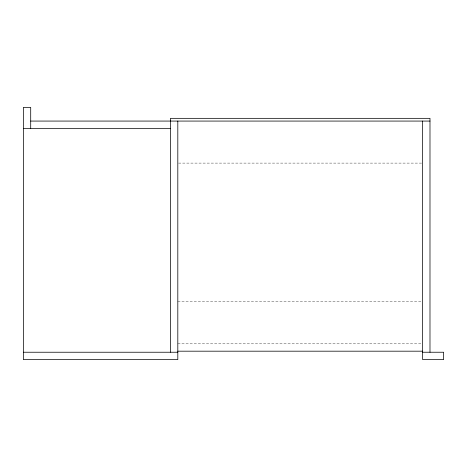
<?xml version="1.0" encoding="UTF-8"?>
<svg xmlns="http://www.w3.org/2000/svg" width="467" height="467" viewBox="0 0 467 467"><rect width="100%" height="100%" fill="white"/><g stroke="black" fill="none" stroke-linecap="round" stroke-linejoin="round"><path stroke-width="0.35" stroke-dasharray="2.33 1.75" d="M178.54 163.1L421.905 163.1M177.81 301.799L421.905 301.799M177.81 343.829L421.905 343.829"/><path stroke-width="0.7" d="M30.705 121.07L429.99 121.07M23.35 128.425L170.455 128.425M177.81 351.184L422.635 351.184M23.35 352.235L177.81 352.235M422.635 352.235L443.65 352.235L443.65 359.59L422.635 359.59L422.635 121.07M429.99 352.235L429.99 118.338L170.455 118.338L170.455 352.235M177.81 121.07L177.81 359.59L23.35 359.59L23.35 107.41L30.705 107.41L30.705 128.425"/></g></svg>
